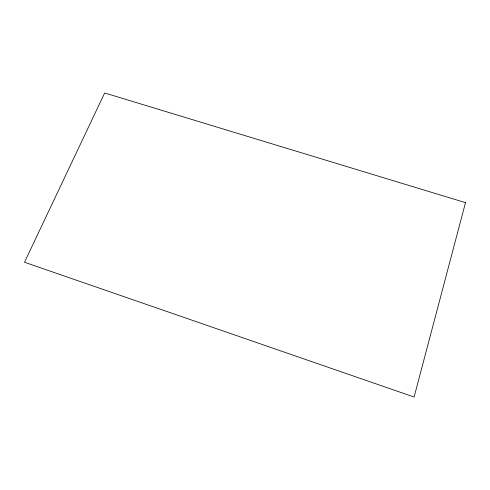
<?xml version="1.0" encoding="UTF-8"?>
<svg xmlns="http://www.w3.org/2000/svg" width="490" height="490" viewBox="0 0 490 490"><rect width="100%" height="100%" fill="white"/><g stroke="black" fill="none" stroke-linecap="round" stroke-linejoin="round"><path stroke-width="0.73" d="M465.5 202.646L414.099 397.029L24.5 262.242L104.664 92.971L465.5 202.646"/></g></svg>
